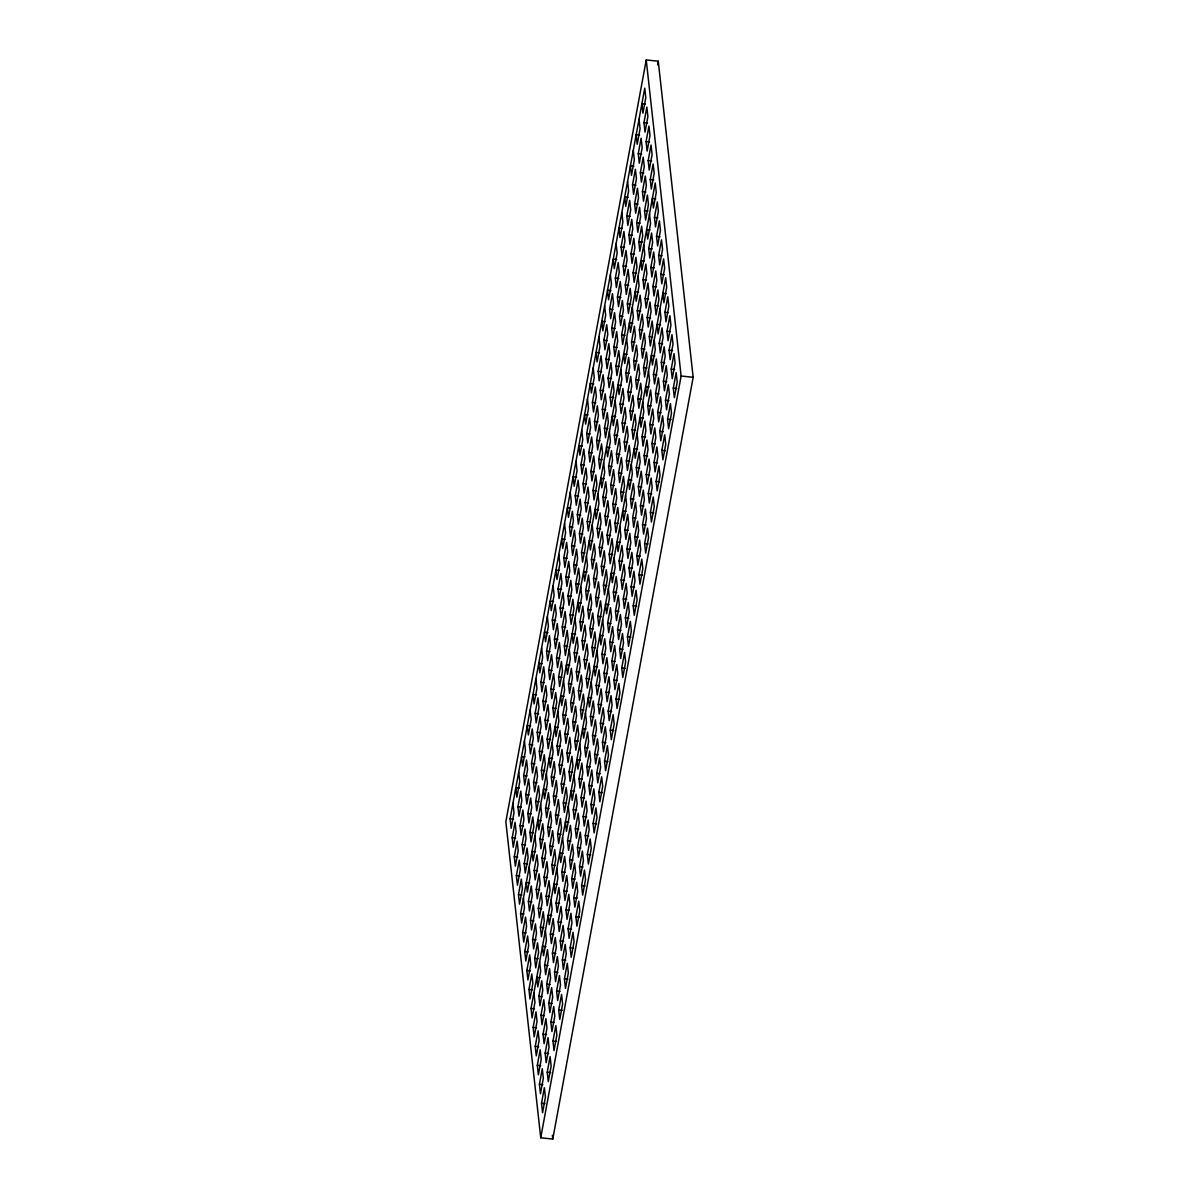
<?xml version="1.0" encoding="UTF-8"?>
<svg xmlns="http://www.w3.org/2000/svg" width="1199" height="1199" viewBox="0 0 1199 1199"><rect width="100%" height="100%" fill="white"/><g stroke="black" fill="none" stroke-linecap="round" stroke-linejoin="round"><path stroke-width="1.5" d="M646.231 59.95L505.843 821.705L540.734 1137.776L552.769 1139.05L693.157 377.295L658.266 61.224L646.231 59.95L681.122 376.021L540.734 1137.776M512.962 803.255L514.011 812.727L511.149 828.284L510.1 818.797L644.762 88.141L645.796 97.614L642.934 113.171L641.885 103.684L645.332 104.043M512.198 837.756L515.06 822.214L516.11 831.701L513.247 847.243L512.198 837.756L515.63 838.131M517.923 806.672L520.786 791.13L521.835 800.602L518.972 816.144L517.923 806.672L521.37 807.032M523.663 775.573L526.526 760.031L527.575 769.518L524.697 785.06L523.663 775.573L527.095 775.948M529.388 744.489L532.251 728.947L533.3 738.419L530.438 753.961L529.388 744.489L532.821 744.849M535.114 713.39L537.976 697.848L539.025 707.335L536.163 722.877L535.114 713.39L538.561 713.765M540.854 682.306L543.717 666.749L544.766 676.236L541.888 691.778L540.854 682.306L544.286 682.666M546.579 651.207L549.442 635.665L550.491 645.152L547.628 660.694L546.579 651.207L550.011 651.582M552.304 620.123L555.167 604.566L556.216 614.053L553.353 629.595L552.304 620.123L555.751 620.482M558.03 589.024L560.907 573.482L561.941 582.969L559.079 598.511L558.03 589.024L561.477 589.398M563.77 557.94L566.632 542.383L567.682 551.87L564.819 567.412L563.77 557.94L567.202 558.299M569.495 526.841L572.358 511.299L573.407 520.786L570.544 536.328L569.495 526.841L572.942 527.215M575.22 495.757L578.098 480.2L579.132 489.687L576.269 505.229L575.22 495.757L578.667 496.116M580.96 464.657L583.823 449.115L584.872 458.603L582.01 474.145L580.96 464.657L584.393 465.017M586.686 433.573L589.548 418.016L590.597 427.503L587.735 443.045L586.686 433.573L590.118 433.933M592.411 402.474L595.289 386.932L596.323 396.404L593.46 411.961L592.411 402.474L595.858 402.834M598.151 371.39L601.014 355.833L602.063 365.32L599.2 380.862L598.151 371.39L601.583 371.75M603.876 340.291L606.739 324.749L607.788 334.221L604.925 349.778L603.876 340.291L607.308 340.651M609.602 309.207L612.464 293.65L613.513 303.137L610.651 318.679L609.602 309.207L613.049 309.567M615.342 278.108L618.204 262.566L619.254 272.038L616.376 287.595L615.342 278.108L618.774 278.468M621.067 247.009L623.93 231.467L624.979 240.954L622.116 256.496L621.067 247.009L624.499 247.384M626.792 215.925L629.655 200.383L630.704 209.855L627.841 225.412L626.792 215.925L630.239 216.285M632.532 184.826L635.395 169.284L636.444 178.771L633.567 194.313L632.532 184.826L635.965 185.201M638.258 153.742L641.12 138.2L642.169 147.672L639.307 163.229L638.258 153.742L641.69 154.101M643.983 122.643L646.846 107.101L647.895 116.588L645.032 132.13L643.983 122.643L647.43 123.017M657.577 64.911L658.266 61.224M514.296 856.73L517.159 841.173L518.208 850.661L515.345 866.203L514.296 856.73L517.728 857.09M520.021 825.631L522.884 810.089L523.933 819.576L521.07 835.118L520.021 825.631L523.453 826.006M525.747 794.547L528.609 778.99L529.658 788.477L526.796 804.019L525.747 794.547L529.194 794.907M531.487 763.448L534.349 747.906L535.398 757.393L532.521 772.935L531.487 763.448L534.919 763.808M537.212 732.364L540.075 716.807L541.124 726.294L538.261 741.836L537.212 732.364L540.644 732.724M542.937 701.265L545.8 685.723L546.849 695.195L543.986 710.752L542.937 701.265L546.384 701.625M548.677 670.181L551.54 654.624L552.589 664.111L549.712 679.653L548.677 670.181L552.11 670.541M554.403 639.082L557.265 623.54L558.314 633.012L555.452 648.569L554.403 639.082L557.835 639.442M560.128 607.998L562.99 592.441L564.04 601.928L561.177 617.47L560.128 607.998L563.575 608.358M565.868 576.899L568.731 561.357L569.78 570.829L566.902 586.386L565.868 576.899L569.3 577.259M571.593 545.8L574.456 530.258L575.505 539.745L572.642 555.287L571.593 545.8L575.025 546.174M577.318 514.716L580.181 499.174L581.23 508.646L578.368 524.203L577.318 514.716L580.766 515.075M583.044 483.617L585.921 468.075L586.955 477.562L584.093 493.104L583.044 483.617L586.491 483.991M588.784 452.533L591.647 436.991L592.696 446.463L589.833 462.02L588.784 452.533L592.216 452.892M594.509 421.434L597.372 405.891L598.421 415.379L595.558 430.921L594.509 421.434L597.956 421.808M600.234 390.349L603.112 374.807L604.146 384.279L601.284 399.837L600.234 390.349L603.682 390.709M605.975 359.25L608.837 343.708L609.886 353.195L607.024 368.737L605.975 359.25L609.407 359.625M611.7 328.166L614.562 312.624L615.612 322.096L612.749 337.653L611.7 328.166L615.132 328.526M617.425 297.067L620.288 281.525L621.337 291.012L618.474 306.554L617.425 297.067L620.872 297.442M623.165 265.983L626.028 250.441L627.077 259.913L624.199 275.47L623.165 265.983L626.597 266.343M628.89 234.884L631.753 219.342L632.802 228.829L629.94 244.371L628.89 234.884L632.323 235.259M634.616 203.8L637.478 188.258L638.527 197.73L635.665 213.272L634.616 203.8L638.063 204.16M640.356 172.701L643.219 157.159L644.268 166.646L641.39 182.188L640.356 172.701L643.788 173.076M646.081 141.617L648.944 126.075L649.993 135.547L647.13 151.089L646.081 141.617L649.513 141.977M516.379 875.69L519.257 860.148L520.291 869.62L517.428 885.177L516.379 875.69L519.826 876.049M522.12 844.591L524.982 829.049L526.031 838.536L523.169 854.078L522.12 844.591L525.552 844.965M527.845 813.507L530.707 797.964L531.757 807.437L528.894 822.994L527.845 813.507L531.277 813.866M533.57 782.407L536.433 766.865L537.482 776.352L534.619 791.895L533.57 782.407L537.017 782.782M539.31 751.323L542.173 735.781L543.222 745.253L540.344 760.81L539.31 751.323L542.742 751.683M545.035 720.224L547.898 704.682L548.947 714.169L546.085 729.711L545.035 720.224L548.468 720.599M550.761 689.14L553.623 673.598L554.672 683.07L551.81 698.627L550.761 689.14L554.208 689.5M556.501 658.041L559.363 642.499L560.413 651.986L557.535 667.528L556.501 658.041L559.933 658.416M562.226 626.957L565.089 611.415L566.138 620.887L563.275 636.444L562.226 626.957L565.658 627.317M567.951 595.858L570.814 580.316L571.863 589.803L569 605.345L567.951 595.858L571.398 596.233M573.692 564.774L576.554 549.232L577.603 558.704L574.726 574.261L573.692 564.774L577.124 565.134M579.417 533.675L582.279 518.133L583.328 527.62L580.466 543.162L579.417 533.675L582.849 534.05M585.142 502.591L588.005 487.049L589.054 496.521L586.191 512.063L585.142 502.591L588.589 502.951M590.867 471.492L593.745 455.95L594.779 465.437L591.916 480.979L590.867 471.492L594.314 471.866M596.607 440.408L599.47 424.866L600.519 434.338L597.657 449.88L596.607 440.408L600.04 440.767M602.333 409.309L605.195 393.767L606.244 403.254L603.382 418.796L602.333 409.309L605.78 409.683M608.058 378.225L610.935 362.668L611.97 372.155L609.107 387.697L608.058 378.225L611.505 378.584M613.798 347.125L616.661 331.583L617.71 341.071L614.847 356.613L613.798 347.125L617.23 347.5M619.523 316.041L622.386 300.484L623.435 309.971L620.572 325.514L619.523 316.041L622.955 316.401M625.249 284.942L628.111 269.4L629.16 278.887L626.298 294.429L625.249 284.942L628.696 285.317M630.989 253.858L633.851 238.301L634.9 247.788L632.023 263.33L630.989 253.858L634.421 254.218M636.714 222.759L639.577 207.217L640.626 216.704L637.763 232.246L636.714 222.759L640.146 223.134M642.439 191.675L645.302 176.118L646.351 185.605L643.488 201.147L642.439 191.675L645.886 192.035M648.179 160.576L651.042 145.034L652.091 154.521L649.214 170.063L648.179 160.576L651.612 160.936M518.478 894.649L521.34 879.107L522.389 888.594L519.527 904.136L518.478 894.649L521.925 895.024M524.203 863.565L527.08 848.023L528.115 857.495L525.252 873.052L524.203 863.565L527.65 863.924M529.943 832.466L532.806 816.924L533.855 826.411L530.992 841.953L529.943 832.466L533.375 832.84M535.668 801.382L538.531 785.84L539.58 795.312L536.717 810.854L535.668 801.382L539.1 801.741M541.393 770.283L544.256 754.741L545.305 764.228L542.443 779.77L541.393 770.283L544.841 770.657M547.134 739.198L549.996 723.656L551.045 733.129L548.168 748.671L547.134 739.198L550.566 739.558M552.859 708.099L555.722 692.557L556.771 702.044L553.908 717.587L552.859 708.099L556.291 708.474M558.584 677.015L561.447 661.458L562.496 670.945L559.633 686.487L558.584 677.015L562.031 677.375M564.324 645.916L567.187 630.374L568.236 639.861L565.358 655.403L564.324 645.916L567.756 646.291M570.05 614.832L572.912 599.275L573.961 608.762L571.099 624.304L570.05 614.832L573.482 615.192M575.775 583.733L578.637 568.191L579.687 577.678L576.824 593.22L575.775 583.733L579.222 584.108M581.515 552.649L584.378 537.092L585.427 546.579L582.549 562.121L581.515 552.649L584.947 553.009M587.24 521.55L590.103 506.008L591.152 515.495L588.289 531.037L587.24 521.55L590.672 521.925M592.965 490.466L595.828 474.909L596.877 484.396L594.015 499.938L592.965 490.466L596.413 490.826M598.691 459.367L601.568 443.825L602.602 453.312L599.74 468.854L598.691 459.367L602.138 459.727M604.431 428.283L607.293 412.726L608.343 422.213L605.48 437.755L604.431 428.283L607.863 428.642M610.156 397.184L613.019 381.642L614.068 391.114L611.205 406.671L610.156 397.184L613.603 397.543M615.881 366.1L618.759 350.543L619.793 360.03L616.93 375.572L615.881 366.1L619.328 366.459M621.622 335.001L624.484 319.459L625.533 328.931L622.671 344.488L621.622 335.001L625.054 335.36M627.347 303.917L630.209 288.36L631.259 297.847L628.396 313.389L627.347 303.917L630.779 304.276M633.072 272.817L635.935 257.275L636.984 266.748L634.121 282.305L633.072 272.817L636.519 273.177M638.812 241.718L641.675 226.176L642.724 235.663L639.846 251.205L638.812 241.718L642.244 242.093M644.537 210.634L647.4 195.092L648.449 204.564L645.587 220.121L644.537 210.634L647.97 210.994M650.263 179.535L653.125 163.993L654.174 173.48L651.312 189.022L650.263 179.535L653.71 179.91M523.438 898.066L524.488 907.553L521.625 923.095L520.576 913.623L655.224 182.967L656.273 192.44L653.41 207.982L652.361 198.509L655.793 198.869M522.659 932.582L525.537 917.04L526.571 926.512L523.708 942.069L522.659 932.582L526.106 932.942M528.399 901.498L531.262 885.941L532.311 895.428L529.448 910.97L528.399 901.498L531.831 901.858M534.125 870.399L536.987 854.857L538.036 864.329L535.174 879.886L534.125 870.399L537.572 870.759M539.85 839.3L542.727 823.758L543.761 833.245L540.899 848.787L539.85 839.3L543.297 839.675M545.59 808.216L548.453 792.674L549.502 802.146L546.639 817.703L545.59 808.216L549.022 808.576M551.315 777.117L554.178 761.575L555.227 771.062L552.364 786.604L551.315 777.117L554.747 777.492M557.04 746.033L559.918 730.491L560.952 739.963L558.09 755.52L557.04 746.033L560.488 746.392M562.781 714.934L565.643 699.392L566.692 708.879L563.83 724.421L562.781 714.934L566.213 715.308M568.506 683.85L571.368 668.308L572.418 677.78L569.555 693.337L568.506 683.85L571.938 684.209M574.231 652.751L577.094 637.209L578.143 646.696L575.28 662.238L574.231 652.751L577.678 653.125M579.971 621.667L582.834 606.124L583.883 615.597L581.005 631.154L579.971 621.667L583.403 622.026M585.697 590.567L588.559 575.025L589.608 584.513L586.746 600.055L585.697 590.567L589.129 590.942M591.422 559.483L594.284 543.941L595.333 553.413L592.471 568.97L591.422 559.483L594.869 559.843M597.162 528.384L600.025 512.842L601.074 522.329L598.196 537.871L597.162 528.384L600.594 528.759M602.887 497.3L605.75 481.758L606.799 491.23L603.936 506.772L602.887 497.3L606.319 497.66M608.612 466.201L611.475 450.659L612.524 460.146L609.662 475.688L608.612 466.201L612.06 466.576M614.338 435.117L617.215 419.56L618.249 429.047L615.387 444.589L614.338 435.117L617.785 435.477M620.078 404.018L622.94 388.476L623.99 397.963L621.127 413.505L620.078 404.018L623.51 404.393M625.803 372.934L628.666 357.377L629.715 366.864L626.852 382.406L625.803 372.934L629.25 373.294M631.528 341.835L634.406 326.293L635.44 335.78L632.577 351.322L631.528 341.835L634.975 342.21M637.269 310.751L640.131 295.194L641.18 304.681L638.318 320.223L637.269 310.751L640.701 311.111M642.994 279.652L645.856 264.11L646.905 273.597L644.043 289.139L642.994 279.652L646.426 280.026M648.719 248.568L651.582 233.011L652.631 242.498L649.768 258.04L648.719 248.568L652.166 248.927M654.459 217.469L657.322 201.927L658.371 211.414L655.493 226.956L654.459 217.469L657.891 217.828M524.757 951.541L527.62 935.999L528.669 945.486L525.806 961.028L524.757 951.541L528.204 951.916M530.483 920.457L533.36 904.915L534.409 914.387L531.532 929.944L530.483 920.457L533.93 920.817M536.223 889.358L539.085 873.816L540.135 883.303L537.272 898.845L536.223 889.358L539.655 889.733M541.948 858.274L544.811 842.732L545.86 852.204L542.997 867.761L541.948 858.274L545.395 858.634M547.673 827.175L550.551 811.633L551.585 821.12L548.722 836.662L547.673 827.175L551.12 827.55M553.413 796.091L556.276 780.549L557.325 790.021L554.463 805.563L553.413 796.091L556.846 796.451M559.139 764.992L562.001 749.45L563.05 758.937L560.188 774.479L559.139 764.992L562.571 765.367M564.864 733.908L567.741 718.366L568.776 727.838L565.913 743.38L564.864 733.908L568.311 734.268M570.604 702.809L573.467 687.267L574.516 696.754L571.653 712.296L570.604 702.809L574.036 703.184M576.329 671.725L579.192 656.168L580.241 665.655L577.378 681.197L576.329 671.725L579.761 672.084M582.055 640.626L584.917 625.084L585.966 634.571L583.104 650.113L582.055 640.626L585.502 641M587.795 609.542L590.657 593.985L591.707 603.472L588.829 619.014L587.795 609.542L591.227 609.901M593.52 578.443L596.383 562.901L597.432 572.388L594.569 587.93L593.52 578.443L596.952 578.817M599.245 547.358L602.108 531.801L603.157 541.289L600.294 556.831L599.245 547.358L602.692 547.718M604.985 516.259L607.848 500.717L608.897 510.204L606.02 525.747L604.985 516.259L608.418 516.634M610.711 485.175L613.573 469.618L614.622 479.105L611.76 494.647L610.711 485.175L614.143 485.535M616.436 454.076L619.298 438.534L620.348 448.021L617.485 463.563L616.436 454.076L619.883 454.436M622.161 422.992L625.039 407.435L626.073 416.922L623.21 432.464L622.161 422.992L625.608 423.352M627.901 391.893L630.764 376.351L631.813 385.823L628.95 401.38L627.901 391.893L631.333 392.253M633.627 360.809L636.489 345.252L637.538 354.739L634.676 370.281L633.627 360.809L637.074 361.169M639.352 329.71L642.229 314.168L643.264 323.64L640.401 339.197L639.352 329.71L642.799 330.07M645.092 298.626L647.955 283.069L649.004 292.556L646.141 308.098L645.092 298.626L648.524 298.986M650.817 267.527L653.68 251.985L654.729 261.457L651.866 277.014L650.817 267.527L654.249 267.887M656.542 236.428L659.405 220.886L660.454 230.373L657.592 245.915L656.542 236.428L659.99 236.803M526.856 970.516L529.718 954.959L530.767 964.446L527.905 979.988L526.856 970.516L530.288 970.875M532.581 939.416L535.443 923.874L536.493 933.362L533.63 948.904L532.581 939.416L536.028 939.791M538.321 908.332L541.184 892.775L542.233 902.262L539.355 917.805L538.321 908.332L541.753 908.692M544.046 877.233L546.909 861.691L547.958 871.178L545.095 886.72L544.046 877.233L547.478 877.608M549.771 846.149L552.634 830.592L553.683 840.079L550.821 855.621L549.771 846.149L553.219 846.509M555.497 815.05L558.374 799.508L559.408 808.995L556.546 824.537L555.497 815.05L558.944 815.425M561.237 783.966L564.1 768.409L565.149 777.896L562.286 793.438L561.237 783.966L564.669 784.326M566.962 752.867L569.825 737.325L570.874 746.812L568.011 762.354L566.962 752.867L570.409 753.227M572.687 721.783L575.565 706.226L576.599 715.713L573.736 731.255L572.687 721.783L576.134 722.143M578.428 690.684L581.29 675.142L582.339 684.614L579.477 700.171L578.428 690.684L581.86 691.044M584.153 659.6L587.015 644.043L588.065 653.53L585.202 669.072L584.153 659.6L587.585 659.96M589.878 628.501L592.741 612.959L593.79 622.431L590.927 637.988L589.878 628.501L593.325 628.861M595.618 597.417L598.481 581.86L599.53 591.347L596.652 606.889L595.618 597.417L599.05 597.776M601.343 566.318L604.206 550.776L605.255 560.248L602.393 575.805L601.343 566.318L604.776 566.677M607.069 535.219L609.931 519.677L610.98 529.164L608.118 544.706L607.069 535.219L610.516 535.593M612.809 504.135L615.672 488.593L616.721 498.065L613.843 513.622L612.809 504.135L616.241 504.494M618.534 473.035L621.397 457.493L622.446 466.981L619.583 482.523L618.534 473.035L621.966 473.41M624.259 441.951L627.122 426.409L628.171 435.881L625.308 451.438L624.259 441.951L627.706 442.311M629.985 410.852L632.862 395.31L633.896 404.797L631.034 420.339L629.985 410.852L633.432 411.227M635.725 379.768L638.587 364.226L639.637 373.698L636.774 389.255L635.725 379.768L639.157 380.128M641.45 348.669L644.313 333.127L645.362 342.614L642.499 358.156L641.45 348.669L644.897 349.044M647.175 317.585L650.053 302.043L651.087 311.515L648.224 327.072L647.175 317.585L650.622 317.945M652.915 286.486L655.778 270.944L656.827 280.431L653.965 295.973L652.915 286.486L656.348 286.861M658.641 255.402L661.503 239.86L662.552 249.332L659.69 264.874L658.641 255.402L662.073 255.762M528.954 989.475L531.816 973.933L532.866 983.405L529.988 998.962L528.954 989.475L532.386 989.834M534.679 958.391L537.542 942.834L538.591 952.321L535.728 967.863L534.679 958.391L538.111 958.75M540.404 927.292L543.267 911.75L544.316 921.222L541.453 936.779L540.404 927.292L543.851 927.651M546.144 896.208L549.007 880.651L550.056 890.138L547.179 905.68L546.144 896.208L549.577 896.567M551.87 865.108L554.732 849.566L555.781 859.039L552.919 874.596L551.87 865.108L555.302 865.468M557.595 834.009L560.458 818.467L561.507 827.954L558.644 843.496L557.595 834.009L561.042 834.384M563.32 802.925L566.198 787.383L567.232 796.855L564.369 812.412L563.32 802.925L566.767 803.285M569.06 771.826L571.923 756.284L572.972 765.771L570.11 781.313L569.06 771.826L572.493 772.201M574.786 740.742L577.648 725.2L578.697 734.672L575.835 750.229L574.786 740.742L578.233 741.102M580.511 709.643L583.388 694.101L584.423 703.588L581.56 719.13L580.511 709.643L583.958 710.018M586.251 678.559L589.114 663.017L590.163 672.489L587.3 688.046L586.251 678.559L589.683 678.919M591.976 647.46L594.839 631.918L595.888 641.405L593.025 656.947L591.976 647.46L595.408 647.835M597.702 616.376L600.564 600.834L601.613 610.306L598.751 625.863L597.702 616.376L601.149 616.736M603.442 585.277L606.304 569.735L607.353 579.222L604.476 594.764L603.442 585.277L606.874 585.652M609.167 554.193L612.03 538.651L613.079 548.123L610.216 563.665L609.167 554.193L612.599 554.552M614.892 523.094L617.755 507.552L618.804 517.039L615.941 532.581L614.892 523.094L618.339 523.468M620.632 492.01L623.495 476.468L624.544 485.94L621.667 501.482L620.632 492.01L624.065 492.369M626.358 460.911L629.22 445.369L630.269 454.856L627.407 470.398L626.358 460.911L629.79 461.285M632.083 429.827L634.945 414.269L635.995 423.757L633.132 439.299L632.083 429.827L635.53 430.186M637.808 398.727L640.686 383.185L641.72 392.673L638.857 408.215L637.808 398.727L641.255 399.102M643.548 367.643L646.411 352.086L647.46 361.573L644.597 377.115L643.548 367.643L646.98 368.003M649.273 336.544L652.136 321.002L653.185 330.489L650.323 346.031L649.273 336.544L652.721 336.919M654.999 305.46L657.876 289.903L658.91 299.39L656.048 314.932L654.999 305.46L658.446 305.82M660.739 274.361L663.602 258.819L664.651 268.306L661.788 283.848L660.739 274.361L664.171 274.736M533.9 992.892L534.949 1002.379L532.086 1017.921L531.037 1008.434L665.7 277.778L666.734 287.265L663.871 302.807L662.822 293.335L666.269 293.695M533.135 1027.408L535.998 1011.851L537.047 1021.338L534.184 1036.88L533.135 1027.408L536.567 1027.768M538.861 996.309L541.723 980.767L542.772 990.254L539.91 1005.796L538.861 996.309L542.308 996.684M544.601 965.225L547.463 949.668L548.513 959.155L545.635 974.697L544.601 965.225L548.033 965.585M550.326 934.126L553.189 918.584L554.238 928.071L551.375 943.613L550.326 934.126L553.758 934.501M556.051 903.042L558.914 887.485L559.963 896.972L557.1 912.514L556.051 903.042L559.498 903.402M561.791 871.943L564.654 856.401L565.703 865.888L562.826 881.43L561.791 871.943L565.224 872.317M567.517 840.859L570.379 825.302L571.428 834.789L568.566 850.331L567.517 840.859L570.949 841.218M573.242 809.76L576.105 794.218L577.154 803.705L574.291 819.247L573.242 809.76L576.689 810.119M578.967 778.676L581.845 763.119L582.879 772.606L580.016 788.148L578.967 778.676L582.414 779.035M584.707 747.577L587.57 732.034L588.619 741.522L585.756 757.064L584.707 747.577L588.139 747.936M590.433 716.492L593.295 700.935L594.344 710.422L591.482 725.965L590.433 716.492L593.88 716.852M596.158 685.393L599.035 669.851L600.07 679.323L597.207 694.88L596.158 685.393L599.605 685.753M601.898 654.309L604.761 638.752L605.81 648.239L602.947 663.781L601.898 654.309L605.33 654.669M607.623 623.21L610.486 607.668L611.535 617.14L608.672 632.697L607.623 623.21L611.055 623.57M613.348 592.126L616.211 576.569L617.26 586.056L614.398 601.598L613.348 592.126L616.796 592.486M619.089 561.027L621.951 545.485L623 554.957L620.123 570.514L619.089 561.027L622.521 561.387M624.814 529.928L627.677 514.386L628.726 523.873L625.863 539.415L624.814 529.928L628.246 530.303M630.539 498.844L633.402 483.302L634.451 492.774L631.588 508.331L630.539 498.844L633.986 499.204M636.279 467.745L639.142 452.203L640.191 461.69L637.313 477.232L636.279 467.745L639.711 468.12M642.005 436.661L644.867 421.119L645.916 430.591L643.054 446.148L642.005 436.661L645.437 437.021M647.73 405.562L650.592 390.02L651.642 399.507L648.779 415.049L647.73 405.562L651.177 405.936M653.455 374.478L656.333 358.936L657.367 368.408L654.504 383.965L653.455 374.478L656.902 374.837M659.195 343.379L662.058 327.837L663.107 337.324L660.244 352.866L659.195 343.379L662.627 343.753M664.92 312.295L667.783 296.752L668.832 306.225L665.97 321.782L664.92 312.295L668.368 312.654M535.234 1046.367L538.096 1030.825L539.145 1040.312L536.283 1055.854L535.234 1046.367L538.666 1046.727M540.959 1015.283L543.821 999.726L544.871 1009.213L542.008 1024.755L540.959 1015.283L544.391 1015.643M546.684 984.184L549.547 968.642L550.596 978.114L547.733 993.671L546.684 984.184L550.131 984.544M552.424 953.1L555.287 937.543L556.336 947.03L553.458 962.572L552.424 953.1L555.856 953.46M558.149 922.001L561.012 906.459L562.061 915.931L559.199 931.488L558.149 922.001L561.582 922.361M563.875 890.917L566.737 875.36L567.786 884.847L564.924 900.389L563.875 890.917L567.322 891.277M569.615 859.818L572.478 844.276L573.527 853.748L570.649 869.305L569.615 859.818L573.047 860.178M575.34 828.719L578.203 813.177L579.252 822.664L576.389 838.206L575.34 828.719L578.772 829.094M581.065 797.635L583.928 782.093L584.977 791.565L582.115 807.122L581.065 797.635L584.513 797.994M586.791 766.536L589.668 750.994L590.702 760.481L587.84 776.023L586.791 766.536L590.238 766.91M592.531 735.452L595.393 719.91L596.443 729.382L593.58 744.939L592.531 735.452L595.963 735.811M598.256 704.353L601.119 688.811L602.168 698.298L599.305 713.84L598.256 704.353L601.703 704.727M603.981 673.268L606.859 657.726L607.893 667.199L605.03 682.756L603.981 673.268L607.428 673.628M609.721 642.169L612.584 626.627L613.633 636.114L610.771 651.657L609.721 642.169L613.154 642.544M615.447 611.085L618.309 595.543L619.358 605.015L616.496 620.572L615.447 611.085L618.879 611.445M621.172 579.986L624.035 564.444L625.084 573.931L622.221 589.473L621.172 579.986L624.619 580.361M626.912 548.902L629.775 533.36L630.824 542.832L627.946 558.374L626.912 548.902L630.344 549.262M632.637 517.803L635.5 502.261L636.549 511.748L633.686 527.29L632.637 517.803L636.069 518.178M638.363 486.719L641.225 471.177L642.274 480.649L639.412 496.191L638.363 486.719L641.81 487.079M644.103 455.62L646.965 440.078L648.015 449.565L645.137 465.107L644.103 455.62L647.535 455.995M649.828 424.536L652.691 408.979L653.74 418.466L650.877 434.008L649.828 424.536L653.26 424.896M655.553 393.437L658.416 377.895L659.465 387.382L656.602 402.924L655.553 393.437L659 393.812M661.278 362.353L664.156 346.796L665.19 356.283L662.328 371.825L661.278 362.353L664.726 362.712M667.019 331.254L669.881 315.712L670.93 325.199L668.068 340.741L667.019 331.254L670.451 331.628M537.317 1065.326L540.194 1049.784L541.229 1059.272L538.366 1074.814L537.317 1065.326L540.764 1065.701M543.057 1034.242L545.92 1018.7L546.969 1028.172L544.106 1043.729L543.057 1034.242L546.489 1034.602M548.782 1003.143L551.645 987.601L552.694 997.088L549.831 1012.63L548.782 1003.143L552.214 1003.518M554.508 972.059L557.37 956.517L558.419 965.989L555.557 981.546L554.508 972.059L557.955 972.419M560.248 940.96L563.11 925.418L564.159 934.905L561.282 950.447L560.248 940.96L563.68 941.335M565.973 909.876L568.836 894.334L569.885 903.806L567.022 919.363L565.973 909.876L569.405 910.236M571.698 878.777L574.561 863.235L575.61 872.722L572.747 888.264L571.698 878.777L575.145 879.152M577.438 847.693L580.301 832.151L581.35 841.623L578.473 857.165L577.438 847.693L580.871 848.053M583.164 816.594L586.026 801.052L587.075 810.539L584.213 826.081L583.164 816.594L586.596 816.969M588.889 785.51L591.751 769.968L592.801 779.44L589.938 794.982L588.889 785.51L592.336 785.87M594.614 754.411L597.492 738.869L598.526 748.356L595.663 763.898L594.614 754.411L598.061 754.785M600.354 723.327L603.217 707.77L604.266 717.257L601.403 732.799L600.354 723.327L603.786 723.686M606.08 692.228L608.942 676.686L609.991 686.173L607.129 701.715L606.08 692.228L609.527 692.602M611.805 661.144L614.682 645.587L615.716 655.074L612.854 670.616L611.805 661.144L615.252 661.503M617.545 630.045L620.408 614.502L621.457 623.99L618.594 639.532L617.545 630.045L620.977 630.419M623.27 598.96L626.133 583.403L627.182 592.891L624.319 608.433L623.27 598.96L626.702 599.32M628.995 567.861L631.858 552.319L632.907 561.806L630.045 577.348L628.995 567.861L632.443 568.236M634.736 536.777L637.598 521.22L638.647 530.707L635.77 546.249L634.736 536.777L638.168 537.137M640.461 505.678L643.323 490.136L644.373 499.623L641.51 515.165L640.461 505.678L643.893 506.038M646.186 474.594L649.049 459.037L650.098 468.524L647.235 484.066L646.186 474.594L649.633 474.954M651.926 443.495L654.789 427.953L655.838 437.425L652.96 452.982L651.926 443.495L655.358 443.855M657.652 412.411L660.514 396.854L661.563 406.341L658.701 421.883L657.652 412.411L661.084 412.771M663.377 381.312L666.239 365.77L667.288 375.242L664.426 390.799L663.377 381.312L666.824 381.672M669.102 350.228L671.98 334.671L673.014 344.158L670.151 359.7L669.102 350.228L672.549 350.588M539.415 1084.301L542.278 1068.759L543.327 1078.231L540.464 1093.773L539.415 1084.301L542.862 1084.66M545.14 1053.202L548.018 1037.66L549.052 1047.147L546.189 1062.689L545.14 1053.202L548.587 1053.576M550.881 1022.118L553.743 1006.561L554.792 1016.048L551.93 1031.59L550.881 1022.118L554.313 1022.477M556.606 991.018L559.468 975.476L560.518 984.964L557.655 1000.506L556.606 991.018L560.038 991.393M562.331 959.934L565.194 944.377L566.243 953.864L563.38 969.406L562.331 959.934L565.778 960.294M568.071 928.835L570.934 913.293L571.983 922.78L569.105 938.322L568.071 928.835L571.503 929.21M573.796 897.751L576.659 882.194L577.708 891.681L574.846 907.223L573.796 897.751L577.229 898.111M579.522 866.652L582.384 851.11L583.433 860.597L580.571 876.139L579.522 866.652L582.969 867.027M585.262 835.568L588.124 820.011L589.174 829.498L586.296 845.04L585.262 835.568L588.694 835.928M590.987 804.469L593.85 788.927L594.899 798.414L592.036 813.956L590.987 804.469L594.419 804.829M596.712 773.385L599.575 757.828L600.624 767.315L597.761 782.857L596.712 773.385L600.159 773.745M602.438 742.286L605.315 726.744L606.349 736.216L603.487 751.773L602.438 742.286L605.885 742.646M608.178 711.202L611.04 695.645L612.089 705.132L609.227 720.674L608.178 711.202L611.61 711.562M613.903 680.103L616.766 664.561L617.815 674.033L614.952 689.59L613.903 680.103L617.35 680.462M619.628 649.019L622.506 633.462L623.54 642.949L620.677 658.491L619.628 649.019L623.075 649.378M625.368 617.92L628.231 602.378L629.28 611.85L626.418 627.407L625.368 617.92L628.801 618.279M631.094 586.821L633.956 571.279L635.005 580.766L632.143 596.308L631.094 586.821L634.526 587.195M636.819 555.736L639.681 540.194L640.731 549.667L637.868 565.224L636.819 555.736L640.266 556.096M642.559 524.637L645.422 509.095L646.471 518.582L643.593 534.125L642.559 524.637L645.991 525.012M648.284 493.553L651.147 478.011L652.196 487.483L649.333 503.04L648.284 493.553L651.716 493.913M654.01 462.454L656.872 446.912L657.921 456.399L655.059 471.941L654.01 462.454L657.457 462.829M659.75 431.37L662.612 415.828L663.661 425.3L660.784 440.857L659.75 431.37L663.182 431.73M665.475 400.271L668.338 384.729L669.387 394.216L666.524 409.758L665.475 400.271L668.907 400.646M671.2 369.187L674.063 353.645L675.112 363.117L672.249 378.674L671.2 369.187L674.647 369.547M541.513 1103.26L544.376 1087.718L545.425 1097.205L542.562 1112.747L541.513 1103.26L544.946 1103.62M547.239 1072.176L550.101 1056.619L551.15 1066.106L548.288 1081.648L547.239 1072.176L550.686 1072.535M552.964 1041.077L555.841 1025.535L556.876 1035.022L554.013 1050.564L552.964 1041.077L556.411 1041.436M558.704 1009.993L561.567 994.436L562.616 1003.923L559.753 1019.465L558.704 1009.993L562.136 1010.352M564.429 978.894L567.292 963.352L568.341 972.824L565.478 988.381L564.429 978.894L567.861 979.253M570.154 947.809L573.017 932.252L574.066 941.74L571.204 957.282L570.154 947.809L573.602 948.169M575.895 916.71L578.757 901.168L579.806 910.641L576.929 926.198L575.895 916.71L579.327 917.07M581.62 885.626L584.483 870.069L585.532 879.556L582.669 895.098L581.62 885.626L585.052 885.986M587.345 854.527L590.208 838.985L591.257 848.457L588.394 864.014L587.345 854.527L590.792 854.887M593.085 823.428L595.948 807.886L596.997 817.373L594.119 832.915L593.085 823.428L596.517 823.803M598.811 792.344L601.673 776.802L602.722 786.274L599.86 801.831L598.811 792.344L602.243 792.704M604.536 761.245L607.398 745.703L608.448 755.19L605.585 770.732L604.536 761.245L607.983 761.62M610.261 730.161L613.139 714.619L614.173 724.091L611.31 739.648L610.261 730.161L613.708 730.521M616.001 699.062L618.864 683.52L619.913 693.007L617.05 708.549L616.001 699.062L619.433 699.437M621.726 667.978L624.589 652.436L625.638 661.908L622.776 677.465L621.726 667.978L625.174 668.338M627.452 636.879L630.329 621.337L631.363 630.824L628.501 646.366L627.452 636.879L630.899 637.254M633.192 605.795L636.055 590.253L637.104 599.725L634.241 615.282L633.192 605.795L636.624 606.154M638.917 574.696L641.78 559.154L642.829 568.641L639.966 584.183L638.917 574.696L642.349 575.07M644.642 543.612L647.505 528.07L648.554 537.542L645.691 553.084L644.642 543.612L648.089 543.971M650.383 512.513L653.245 496.971L654.294 506.458L651.417 522L650.383 512.513L653.815 512.887M656.108 481.428L658.97 465.886L660.02 475.359L657.157 490.901L656.108 481.428L659.54 481.788M661.833 450.329L664.696 434.787L665.745 444.274L662.882 459.817L661.833 450.329L665.28 450.704M667.573 419.245L670.436 403.688L671.485 413.175L668.607 428.717L667.573 419.245L671.005 419.605M673.298 388.146L676.161 372.604L677.21 382.091L674.348 397.633L673.298 388.146L676.731 388.521M639.607 135.142L636.159 134.783L637.209 144.255L640.071 128.713L639.022 119.226M633.866 166.226L630.434 165.867L631.483 175.354L634.346 159.812L633.297 150.325M628.141 197.325L624.709 196.966L625.743 206.438L628.621 190.896L627.572 181.409M650.068 229.968L646.636 229.594L647.67 239.081L650.547 223.539L649.498 214.051M622.416 228.424L618.969 228.05L620.018 237.537L622.881 221.995L621.831 212.508M644.343 261.052L640.895 260.693L641.945 270.165L644.807 254.623L643.758 245.151M616.676 259.509L613.244 259.149L614.293 268.621L617.155 253.079L616.106 243.592M638.602 292.151L635.17 291.777L636.219 301.264L639.082 285.722L638.033 276.235M610.95 290.608L607.518 290.233L608.552 299.72L611.43 284.178L610.381 274.691M660.544 324.779L657.097 324.419L658.146 333.907L661.009 318.349L659.96 308.877M632.877 323.235L629.445 322.876L630.494 332.363L633.357 316.806L632.308 307.334M605.225 321.692L601.778 321.332L602.827 330.804L605.69 315.262L604.641 305.775M654.804 355.878L651.372 355.518L652.421 364.991L655.283 349.449L654.234 339.961M627.152 354.334L623.705 353.96L624.754 363.447L627.617 347.905L626.582 338.418M599.485 352.791L596.053 352.416L597.102 361.903L599.965 346.361L598.915 336.874M681.122 376.021L693.157 377.295M649.079 386.962L645.632 386.603L646.681 396.09L649.543 380.533L648.509 371.061M621.427 385.419L617.98 385.059L619.029 394.546L621.891 378.989L620.842 369.517M593.76 383.875L590.328 383.515L591.377 392.987L594.239 377.445L593.19 367.958M643.353 418.061L639.906 417.702L640.955 427.174L643.818 411.632L642.769 402.145M615.687 416.518L612.254 416.143L613.303 425.63L616.166 410.088L615.117 400.601M588.035 414.974L584.587 414.599L585.637 424.086L588.499 408.544L587.465 399.057M637.613 449.145L634.181 448.786L635.23 458.273L638.093 442.731L637.044 433.244M609.961 447.602L606.514 447.242L607.563 456.729L610.426 441.172L609.392 431.7M582.294 446.058L578.862 445.698L579.911 455.17L582.774 439.628L581.725 430.156M631.888 480.244L628.456 479.885L629.49 489.357L632.368 473.815L631.318 464.328M604.236 478.701L600.789 478.326L601.838 487.813L604.701 472.271L603.652 462.784M576.569 477.157L573.137 476.782L574.186 486.269L577.049 470.727L576 461.24M626.163 511.329L622.716 510.969L623.765 520.456L626.627 504.914L625.578 495.427M598.496 509.785L595.064 509.425L596.113 518.912L598.975 503.355L597.926 493.883M570.844 508.241L567.397 507.881L568.446 517.354L571.309 501.811L570.274 492.339M620.423 542.428L616.99 542.068L618.04 551.54L620.902 535.998L619.853 526.511M592.771 540.884L589.338 540.509L590.373 549.996L593.25 534.454L592.201 524.967M565.119 539.34L561.672 538.965L562.721 548.453L565.583 532.911L564.534 523.423M614.697 573.527L611.265 573.152L612.299 582.639L615.177 567.097L614.128 557.61M587.045 571.968L583.598 571.608L584.647 581.095L587.51 565.538L586.461 556.066M559.378 570.424L555.946 570.065L556.995 579.552L559.858 563.995L558.809 554.523M608.972 604.611L605.525 604.251L606.574 613.723L609.437 598.181L608.388 588.694M581.305 603.067L577.873 602.707L578.922 612.179L581.785 596.637L580.736 587.15M553.653 601.523L550.206 601.149L551.255 610.636L554.118 595.094L553.084 585.607M603.232 635.71L599.8 635.335L600.849 644.822L603.711 629.28L602.662 619.793M575.58 634.151L572.148 633.791L573.182 643.278L576.06 627.721L575.01 618.249M547.928 632.607L544.481 632.248L545.53 641.735L548.393 626.178L547.343 616.706M597.507 666.794L594.075 666.434L595.124 675.906L597.986 660.364L596.937 650.877M569.855 665.25L566.408 664.89L567.457 674.363L570.319 658.821L569.27 649.333M542.188 663.706L538.756 663.332L539.805 672.819L542.667 657.277L541.618 647.79M591.781 697.893L588.334 697.518L589.383 707.005L592.246 691.463L591.212 681.976M564.115 696.334L560.682 695.975L561.731 705.462L564.594 689.905L563.545 680.433M536.463 694.791L533.03 694.431L534.065 703.918L536.942 688.361L535.893 678.889M586.056 728.977L582.609 728.617L583.658 738.089L586.521 722.547L585.472 713.06M558.389 727.433L554.957 727.074L556.006 736.546L558.869 721.004L557.82 711.517M530.737 725.89L527.29 725.515L528.339 735.002L531.202 719.46L530.153 709.973M580.316 760.076L576.884 759.701L577.933 769.188L580.796 753.646L579.746 744.159M552.664 758.517L549.217 758.158L550.266 767.645L553.129 752.103L552.095 742.616M524.997 756.974L521.565 756.614L522.614 766.101L525.477 750.544L524.428 741.072M574.591 791.16L571.144 790.8L572.193 800.273L575.055 784.731L574.021 775.258M546.924 789.616L543.492 789.257L544.541 798.729L547.403 783.187L546.354 773.7M519.272 788.073L515.84 787.698L516.874 797.185L519.752 781.643L518.702 772.156M568.866 822.259L565.418 821.885L566.468 831.372L569.33 815.83L568.281 806.342M541.199 820.716L537.766 820.341L538.816 829.828L541.678 814.286L540.629 804.799M510.1 818.797L513.547 819.157M563.125 853.343L559.693 852.984L560.742 862.456L563.605 846.914L562.556 837.442M535.473 851.8L532.026 851.44L533.075 860.912L535.938 845.37L534.904 835.883M557.4 884.442L553.968 884.068L555.002 893.555L557.88 878.013L556.831 868.526M529.748 882.899L526.301 882.524L527.35 892.011L530.213 876.469L529.164 866.982M551.675 915.526L548.228 915.167L549.277 924.654L552.139 909.097L551.09 899.625M520.576 913.623L524.008 913.983M545.935 946.625L542.503 946.251L543.552 955.738L546.414 940.196L545.365 930.709M540.209 977.71L536.777 977.35L537.811 986.837L540.689 971.28L539.64 961.808M531.037 1008.434L534.484 1008.809M552.364 1135.333L552.769 1139.05"/></g></svg>
